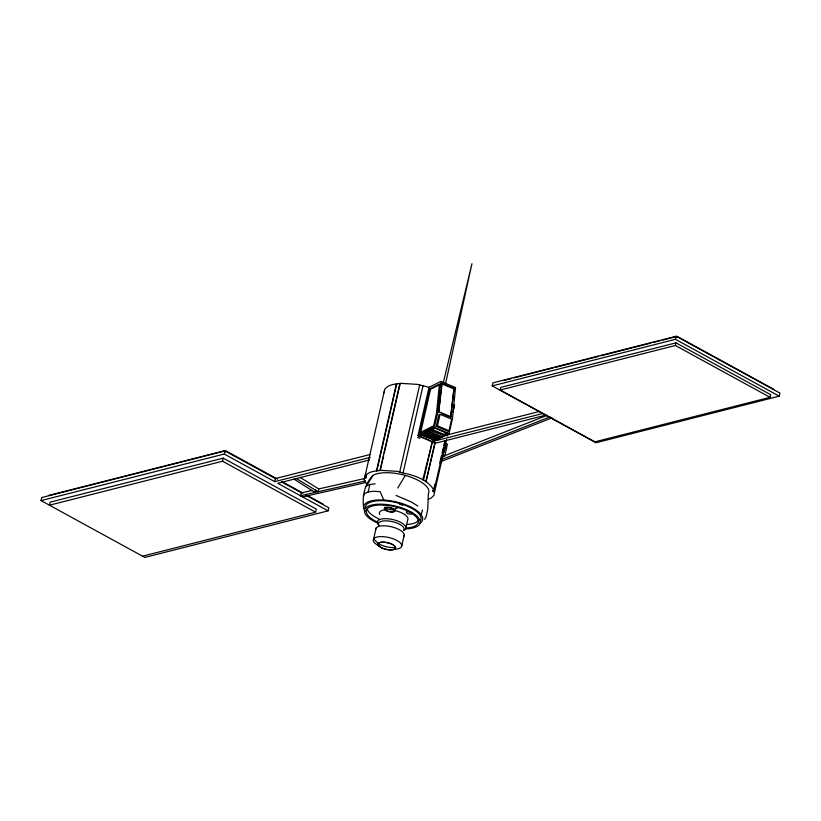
<?xml version="1.0" encoding="UTF-8"?>
<svg xmlns="http://www.w3.org/2000/svg" width="821" height="821" viewBox="0 0 821 821"><rect width="100%" height="100%" fill="white"/><g stroke="black" fill="none" stroke-linecap="round" stroke-linejoin="round"><path stroke-width="1.23" d="M440.856 381.365L437.716 412.583L434.33 427.402L417.981 435.582L429.044 387.286L440.856 381.365L455.552 387.563L452.412 418.792L449.025 433.601L432.677 441.79M438.866 411.044L439.245 407.319M439.615 403.593L439.994 399.868M440.487 394.911L440.867 391.186M441.236 387.461L442.119 383.294L454.013 388.323L450.637 417.304L454.013 388.323M438.742 412.275L442.119 383.294M390.817 424.508L400.217 383.499C394.747 384.054 388.456 384.413 384.762 389.246L364.185 479.772L367.336 485.139M364.616 477.483L366.043 477.801L366.269 476.56L364.842 476.242C368.537 471.398 374.828 471.049 380.287 470.484L383.705 455.573M384.105 392.777L384.536 390.488M423.041 385.654L403.049 473.019L397.302 471.357L379.979 470.279L399.899 383.294L417.232 384.361L429.044 387.286M403.049 473.019C413.661 474.99 428.388 479.69 434.052 490.496L432.646 490.332L433.221 491.625L434.627 491.789L446.573 439.594M434.627 491.789L433.97 495.32L430.953 498.193L428.295 499.24M453.89 408.324L454.547 404.794L452.843 412.255M445.434 384.238L471.962 263.685L443.145 383.356M305.792 495.196L328.759 507.768L328.061 510.847L144.824 557.428L41.05 500.605L41.758 497.536L224.995 450.955L275.435 478.571L370.158 454.495M223.25 458.149L50.132 502.154L49.434 505.223L222.542 461.217L223.25 458.149L316.321 509.102L315.613 512.181L142.505 556.186M41.05 500.605L224.287 454.034L224.995 450.955M224.913 452.299L225.313 450.544L277.498 479.115M224.287 454.034L274.727 481.65L275.435 478.571M365.253 482.666L302.959 496.797L300.589 495.699L301.235 492.898L312.042 490.445M315.644 489.634L314.997 492.436L294.072 479.146M364.791 478.479L318.712 488.936L318.076 491.738L296.381 478.561M366.043 477.801L366.607 475.308M363.693 507.983C362.03 496.489 364.575 483.754 372.991 475.39A30.182 11.504 12.9 0 1 409.063 476.549A30.182 11.504 12.9 0 1 428.336 493.76L427.762 509.4L426.068 516.82L424.652 519.303M363.303 495.966L364.719 493.483L368.177 491.882L369.871 484.462L375.146 483.846M376.5 470.813L396.42 383.818M376.808 471.008L396.728 384.023M384.269 453.089L390.252 426.992M376.131 528.098L373.647 538.915L378.286 543.399M399.642 472.26L419.705 384.916M419.654 432.831L429.722 388.867L439.451 383.992L436.495 413.445L433.652 425.822L419.654 432.831L420.475 433.19L433.406 426.704M435.038 439.656L434.832 440.528L432.277 441.811L419.531 436.546L419.736 435.664L434.771 428.131L447.394 433.457L442.54 435.889M420.475 433.19L430.553 389.216L439.194 384.875M419.531 436.546L422.21 435.202L422.517 433.888M436.546 438.896L435.243 440.323L422.62 434.997L422.918 433.683M422.62 434.997L423.718 434.442L424.026 433.129M429.147 430.563L428.849 431.877L441.472 437.203L441.667 436.331L436.834 439.522L424.221 434.196L424.519 432.883M424.221 434.196L425.586 432.739M426.345 433.129L427.197 431.538L439.82 436.864L439.512 438.188L426.345 433.129L426.54 432.257M401.787 545.811L404.25 535.046M405.892 527.893L407.955 518.893A14.614 5.573 12.9 0 0 393.947 510.364M428.849 431.877L430.656 429.804L443.761 435.274L443.966 434.401L446.686 433.036M423.492 480.264L432.482 440.928M436.249 426.407L438.886 414.882L440.077 414.287L451.673 419.182L449.036 430.717L447.856 431.312L436.249 426.407L437.439 425.812L449.036 430.717M437.439 425.812L440.077 414.287M435.243 440.323L435.448 439.451M436.834 439.522L437.039 438.65M439.04 438.424L439.245 437.542M441.472 437.203L443.278 435.13L430.019 430.122M433.221 491.625L434.925 484.164M439.769 463.044L441.472 455.583M442.047 453.1L443.176 448.122M443.751 445.639L444.89 440.672M434.052 490.496L445.434 440.785M446.573 435.818L447.147 433.334M447.435 435.859L447.999 433.375M443.032 457.102L443.597 454.66M444.151 452.217L445.834 444.879M444.633 456.476L447.435 444.253L445.536 443.371M492.241 385.911L492.939 382.843L676.176 336.261L779.95 393.074L779.242 396.153L596.005 442.735L492.241 385.911L675.478 339.33L779.242 396.153M500.225 390.016L500.82 387.379L675.991 342.85L770.662 394.685L770.057 397.323L594.897 441.852L500.225 390.016L675.385 345.487L770.057 397.323M675.478 339.33L676.176 336.261M675.385 345.487L675.991 342.85M435.171 442.683L425.945 481.865L434.802 443.176L425.145 438.106M422.825 479.823L432.359 441.575L542.681 413.538M421.194 514.736L422.538 509.933M375.649 529.258L376.213 527.903A14.614 5.573 12.9 0 1 393.936 527.462A14.614 5.573 12.9 0 1 403.686 536.411M397.723 488.013L405.338 475.421M372.991 475.39L366.412 486.073L369.871 484.462M442.334 456.599L547.145 415.323M441.657 459.544L550.049 416.852M441.39 461.412L552.102 417.807M48.408 495.515L225.313 450.544M504.032 380.431L511.401 378.553M513.864 377.927L544.559 370.127M545.791 369.819L553.159 367.941M555.612 367.315L598.591 356.396M601.054 355.77L631.749 347.96M632.981 347.652L650.17 343.281M652.623 342.655L659.992 340.787M662.455 340.161L677.192 336.415L773.751 389.277M442.683 436.064L539.654 411.403M274.727 481.65L370.302 457.359M369.409 459.996L277.744 483.302L328.061 510.847M435.017 443.319L545.698 415.18M300.589 495.699L365.396 480.993M368.177 491.882L373.442 491.266L380.154 491.676L383.838 500.04M424.057 437.603L417.981 435.582L420.249 436.536M396.03 495.422L411.537 502.103L417.827 506.013M441.616 383.746L453.51 388.764M429.722 388.867L430.553 389.216M439.256 411.834L451.15 416.863M441.985 413.651L449.559 416.842M434.33 427.402L449.025 433.601M431.343 429.075L443.966 434.401M429.722 431.436L442.345 436.772M426.899 432.852L439.512 438.188M425.391 433.611L438.004 438.937M423.718 434.442L436.341 439.779M422.21 435.202L434.832 440.528M417.571 437.398L419.829 438.352M281.942 481.547L303.041 493.093M307.485 495.525L323.022 504.043M281.726 482.019L301.42 492.805M222.542 461.217L315.613 512.181M300.332 477.504L318.712 488.936M397.621 506.916A7.307 2.781 12.9 0 1 395.825 508.63M383.694 505.284A7.307 2.781 12.9 0 1 383.345 504.484M411.598 512.704A2.925 1.119 12.9 0 1 410.346 514.141A2.925 1.119 12.9 0 1 406.426 512.591A2.925 1.119 12.9 0 1 409.043 511.699M409.782 511.873A2.925 1.119 12.9 0 1 411.105 512.386M418.659 520.042A26.59 10.129 12.9 0 1 407.493 524.434M379.158 519.016A26.59 10.129 12.9 0 1 367.192 508.579M399.499 504.186A26.59 10.129 12.9 0 1 402.752 505.243M378.348 522.525A26.59 10.129 12.9 0 1 372.601 505.941A26.59 10.129 12.9 0 1 411.875 513.464A26.59 10.129 12.9 0 1 406.693 527.954M379.764 514.664A14.614 5.573 12.9 0 1 386.753 509.677M379.066 525.307A14.614 5.573 12.9 0 1 391.884 519.365A14.614 5.573 12.9 0 1 403.829 530.325M365.335 508.261A28.499 10.858 12.9 0 1 395.158 502.319A28.499 10.858 12.9 0 1 420.485 520.545M377.763 523.141A28.499 10.858 12.9 0 1 371.503 505.1A28.499 10.858 12.9 0 1 414.215 513.864A28.499 10.858 12.9 0 1 405.636 528.857M365.15 511.278A30.182 11.504 12.9 0 1 395.27 501.693A30.182 11.504 12.9 0 1 419.582 523.398M395.784 547.463A13.146 5.008 12.9 0 1 378.44 543.656M406.703 511.822A2.925 1.119 12.9 0 1 407.842 510.734M394.388 549.249A14.614 5.573 12.9 0 0 396.42 540.208A14.614 5.573 12.9 0 0 373.75 538.668L373.186 540.023A14.614 5.573 12.9 0 0 380.082 546.355M378.748 525.337A13.146 5.008 12.9 0 1 391.494 521.468A13.146 5.008 12.9 0 1 403.593 530.366M394.87 509.348A5.48 2.083 12.9 0 1 389.698 509.513A5.48 2.083 12.9 0 1 384.987 507.142M395.424 508.373A5.48 2.083 12.9 0 1 395.332 508.907M386.219 510.508A5.172 1.97 12.9 0 0 394.532 511.021A5.172 1.97 12.9 0 0 387.974 507.429A5.172 1.97 12.9 0 0 386.219 510.508M380.544 547.197A8.836 3.366 12.9 0 0 395.075 548.592A8.836 3.366 12.9 0 0 384.71 542.281A9.041 3.448 12.9 0 0 380.4 547.227A9.041 3.448 12.9 0 0 395.27 548.654A9.041 3.448 12.9 0 0 384.659 542.199A8.836 3.366 12.9 0 0 380.544 547.197M386.014 510.559A5.48 2.083 12.9 0 0 394.829 511.103A5.48 2.083 12.9 0 0 387.881 507.296A5.48 2.083 12.9 0 0 386.014 510.559"/></g></svg>
